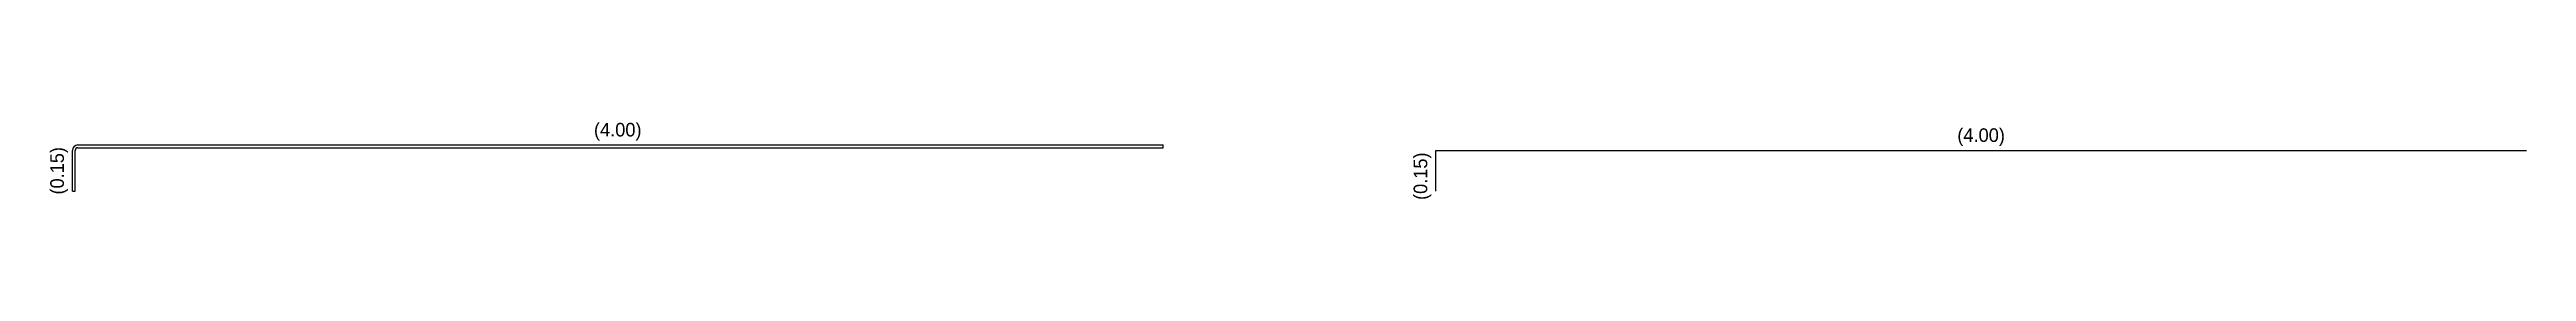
# Model space of a CAD drawing. Header units: metres. Extents: x 4.92 to 14, y 4.97 to 5.25.
import ezdxf
from ezdxf.enums import TextEntityAlignment as Align

# ---------------------------------------------------------------- set-up
doc = ezdxf.new("R2010")
doc.units = ezdxf.units.M

msp = doc.modelspace()

# ---------------------------------------------------------------- linework, layer by layer
for p, q in [((5, 5), (5, 5.15)), ((5.01, 5), (5.01, 5.15)), ((5.02, 5.17), (9, 5.17)), ((5.02, 5.16), (9, 5.16)), ((9, 5.16), (9, 5.17)), ((10, 5), (10, 5.15)), ((10, 5.15), (14, 5.15)), ((5, 5), (5.01, 5))]:
    msp.add_line(p, q)
for radius in [0.02, 0.01]:
    msp.add_arc((5.02, 5.15), radius, 90, 180)

# ---------------------------------------------------------------- texts
for p in [(7, 5.22), (12, 5.2)]:
    msp.add_text('(4.00)', height=0.05).set_placement(p, align=Align.MIDDLE)
for p in [(4.95, 5.075), (9.95, 5.055)]:
    msp.add_text('(0.15)', height=0.05, rotation=90).set_placement(p, align=Align.MIDDLE)

doc.saveas('drawing.dxf')
